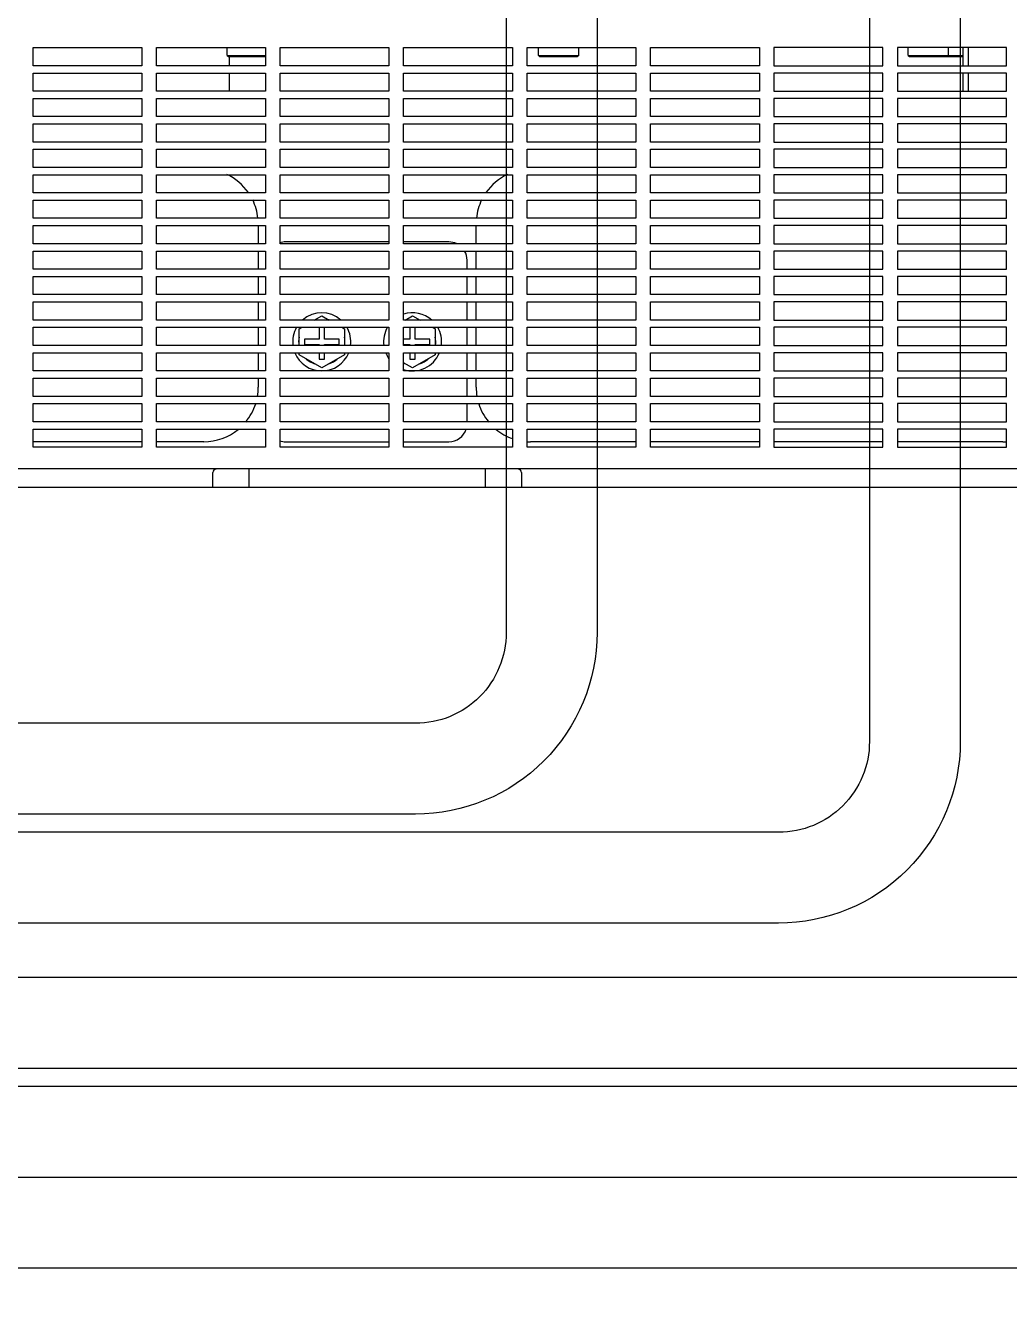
# Model space of a CAD drawing. Extents: x 61367 to 140945, y -1257 to 25588.
# Drawn here: x 91687.9 to 91958.7, y 13743.5 to 14098.4 of the extents above; entities that cross this region are included whole.
import ezdxf

# ---------------------------------------------------------------- set-up
doc = ezdxf.new("R2010")
doc.units = 0
doc.header["$MEASUREMENT"] = 0
doc.layers.get('0').update_dxf_attribs({"linetype": 'CONTINUOUS'})
for name, color, linetype in [('2401-00258-M8-20HWMC_0', 7, 'CONTINUOUS'), ('2403-00027_S-M6-0_0', 7, 'CONTINUOUS'), ('4212-88600-2_1_0', 7, 'CONTINUOUS'), ('4212-88600-2_2_0', 7, 'CONTINUOUS'), ('4215-06934_0', 7, 'CONTINUOUS'), ('4215-07850_1_0', 7, 'CONTINUOUS'), ('4215-07850_2_0', 7, 'CONTINUOUS')]:
    doc.layers.add(name, color=color, linetype=linetype)
doc.layers.add('THICK', color=7, linetype='CONTINUOUS', lineweight=0)

# ---------------------------------------------------------------- blocks, each defined once
blk = doc.blocks.new('RYHTHYT')
at = {"layer": '2401-00258-M8-20HWMC_0', "color": 7, "linetype": 'Continuous'}
for p, q in [((-33156.21, -69678.57), (-33155.51, -69678.16)), ((-33152.05, -69676.16), (-33149.99, -69674.97)), ((-33150.74, -69678.16), (-33150.74, -69681.41)), ((-33149.99, -69674.97), (-33147.93, -69676.16)), ((-33149.24, -69681.41), (-33149.24, -69678.16)), ((-33144.46, -69678.16), (-33143.76, -69678.57)), ((-33127.05, -69676.16), (-33124.99, -69674.97)), ((-33125.74, -69678.16), (-33125.74, -69681.41)), ((-33124.99, -69674.97), (-33122.93, -69676.16)), ((-33124.24, -69681.41), (-33124.24, -69678.16)), ((-33119.46, -69678.16), (-33118.76, -69678.57)), ((-33156.21, -69683.16), (-33156.21, -69678.57)), ((-33150.74, -69681.41), (-33154.74, -69681.41)), ((-33154.74, -69681.41), (-33154.74, -69682.91)), ((-33145.24, -69681.41), (-33149.24, -69681.41)), ((-33145.24, -69682.91), (-33145.24, -69681.41)), ((-33143.76, -69678.57), (-33143.76, -69683.16)), ((-33125.74, -69681.41), (-33127.49, -69681.41)), ((-33120.24, -69681.41), (-33124.24, -69681.41)), ((-33120.24, -69682.91), (-33120.24, -69681.41)), ((-33118.76, -69678.57), (-33118.76, -69683.16)), ((-33156.21, -69685.76), (-33156.21, -69685.16)), ((-33154.74, -69682.91), (-33150.74, -69682.91)), ((-33150.74, -69682.91), (-33150.74, -69683.16)), ((-33150.74, -69685.16), (-33150.74, -69686.91)), ((-33149.24, -69682.91), (-33145.24, -69682.91)), ((-33149.24, -69683.16), (-33149.24, -69682.91)), ((-33149.24, -69686.91), (-33149.24, -69685.16)), ((-33143.76, -69685.16), (-33143.76, -69685.76)), ((-33127.49, -69682.91), (-33125.74, -69682.91)), ((-33125.74, -69682.91), (-33125.74, -69683.16)), ((-33125.74, -69685.16), (-33125.74, -69686.91)), ((-33124.24, -69682.91), (-33120.24, -69682.91)), ((-33124.24, -69683.16), (-33124.24, -69682.91)), ((-33124.24, -69686.91), (-33124.24, -69685.16)), ((-33118.76, -69685.16), (-33118.76, -69685.76)), ((-33149.99, -69689.35), (-33156.21, -69685.76)), ((-33150.74, -69686.91), (-33149.24, -69686.91)), ((-33143.76, -69685.76), (-33149.99, -69689.35)), ((-33124.99, -69689.35), (-33127.49, -69687.91)), ((-33125.74, -69686.91), (-33124.24, -69686.91)), ((-33118.76, -69685.76), (-33124.99, -69689.35))]:
    blk.add_line(p, q, dxfattribs=at)
for centre, radius, start, end in [((-33149.99, -69682.16), 8, 48.6954, 131.3046), ((-33124.99, -69682.16), 8, 48.6954, 108.2348), ((-33149.99, -69682.16), 8, 149.9582, 187.1863), ((-33149.99, -69682.16), 6.37, 70.7029, 71.9647), ((-33149.99, -69682.16), 8, 352.8137, 30.0418), ((-33124.99, -69682.16), 8, 149.9582, 187.1863), ((-33124.99, -69682.16), 6.37, 70.7029, 71.9647), ((-33124.99, -69682.16), 8, 352.8137, 30.0418), ((-33149.99, -69682.16), 6.37, 168.0353, 189.0483), ((-33149.99, -69682.16), 6.37, 350.9517, 11.9647), ((-33124.99, -69682.16), 6.37, 350.9517, 11.9647), ((-33149.99, -69682.16), 8, 202.0565, 337.9435), ((-33124.99, -69682.16), 8, 202.0565, 215.4729), ((-33124.99, -69682.16), 8, 251.7652, 337.9435), ((-33149.99, -69682.16), 6.37, 228.0353, 251.9647), ((-33149.99, -69682.16), 6.37, 288.0353, 311.9647), ((-33124.99, -69682.16), 6.37, 246.8122, 251.9647), ((-33124.99, -69682.16), 6.37, 288.0353, 311.9647)]:
    blk.add_arc(centre, radius, start, end, dxfattribs=at)
at = {"layer": '2403-00027_S-M6-0_0', "color": 7, "linetype": 'Continuous'}
for p, q in [((-33176.01, -69603.36), (-33176.01, -69601.16)), ((-33176.01, -69603.36), (-33165.49, -69603.36)), ((-33176.01, -69603.36), (-33175.71, -69603.66)), ((-33090.31, -69603.36), (-33090.31, -69601.16)), ((-33090.31, -69603.36), (-33079.26, -69603.36)), ((-33090.31, -69603.36), (-33090.01, -69603.66)), ((-33079.26, -69603.36), (-33079.56, -69603.66)), ((-33079.26, -69603.36), (-33079.26, -69601.16)), ((-32988.51, -69603.36), (-32988.51, -69601.16)), ((-32988.51, -69603.36), (-32977.46, -69603.36)), ((-32988.51, -69603.36), (-32988.21, -69603.66)), ((-32977.46, -69603.36), (-32977.76, -69603.66)), ((-32977.46, -69603.36), (-32977.46, -69601.16)), ((-32977.46, -69603.36), (-32973.49, -69603.36)), ((-33175.71, -69603.66), (-33165.49, -69603.66)), ((-33090.01, -69603.66), (-33079.56, -69603.66)), ((-32988.21, -69603.66), (-32977.76, -69603.66)), ((-32977.76, -69603.66), (-32973.49, -69603.66))]:
    blk.add_line(p, q, dxfattribs=at)
at = {"layer": '4212-88600-2_1_0', "color": 7, "linetype": 'Continuous'}
for p, q in [((-33167.49, -69650.16), (-33167.49, -69655.16)), ((-33107.49, -69655.16), (-33107.49, -69650.16)), ((-33167.49, -69657.16), (-33167.49, -69662.16)), ((-33107.49, -69662.16), (-33107.49, -69657.16)), ((-33167.49, -69664.16), (-33167.49, -69669.16)), ((-33107.49, -69669.16), (-33107.49, -69664.16)), ((-33167.49, -69671.16), (-33167.49, -69676.16)), ((-33107.49, -69676.16), (-33107.49, -69671.16)), ((-33167.49, -69678.16), (-33167.49, -69683.16)), ((-33107.49, -69683.16), (-33107.49, -69678.16)), ((-33167.49, -69685.16), (-33167.49, -69690.16)), ((-33107.49, -69690.16), (-33107.49, -69685.16)), ((-33167.49, -69692.16), (-33167.49, -69694.66)), ((-33107.49, -69694.66), (-33107.49, -69692.16)), ((-33199.49, -69709.66), (-33229.49, -69709.66)), ((-33182.49, -69709.66), (-33195.49, -69709.66)), ((-33063.49, -69709.66), (-33092.49, -69709.66)), ((-33029.49, -69709.66), (-33059.49, -69709.66)), ((-32995.49, -69709.66), (-33025.49, -69709.66)), ((-32962.49, -69709.66), (-32991.49, -69709.66)), ((-33169.99, -69722.16), (-33169.99, -69717.16)), ((-33104.99, -69717.16), (-33104.99, -69722.16)), ((-33179.99, -69722.16), (-33179.99, -69718.16)), ((-33094.99, -69718.16), (-33094.99, -69722.16)), ((-33389.49, -69722.16), (-32665.49, -69722.16))]:
    blk.add_line(p, q, dxfattribs=at)
for centre, start, end in [((-33182.49, -69649.66), 34.815, 65.0889), ((-33092.49, -69649.66), 114.9111, 145.185), ((-33182.49, -69649.66), 5.8604, 25.8691), ((-33092.49, -69649.66), 154.1309, 174.1396), ((-33182.49, -69694.66), 350.2878, 0), ((-33092.49, -69694.66), 180, 189.7122), ((-33182.49, -69694.66), 320.3318, 342.4548), ((-33092.49, -69694.66), 197.5452, 219.6682), ((-33182.49, -69694.66), 270, 309.3884), ((-33092.49, -69694.66), 230.6116, 250.3797), ((-33092.49, -69694.66), 266.08, 270), ((-32962.49, -69694.66), 270, 273.92)]:
    blk.add_arc(centre, 15, start, end, dxfattribs=at)
for centre, start_param, end_param in [((-33178.99, -69718.16), 1.651081, 3.141593), ((-33095.99, -69718.16), 0, 1.490511)]:
    blk.add_ellipse(centre, major_axis=(1, 0), ratio=1, start_param=start_param, end_param=end_param, dxfattribs=at)
at = {"layer": '4212-88600-2_2_0', "color": 7, "linetype": 'Continuous'}
for p, q in [((-33131.49, -69654.66), (-33159.99, -69654.66)), ((-33114.99, -69654.66), (-33127.49, -69654.66)), ((-33109.99, -69662.16), (-33109.99, -69659.66)), ((-33109.99, -69669.16), (-33109.99, -69664.16)), ((-33109.99, -69676.16), (-33109.99, -69671.16)), ((-33109.99, -69683.16), (-33109.99, -69678.16)), ((-33109.99, -69690.16), (-33109.99, -69685.16)), ((-33109.99, -69697.16), (-33109.99, -69692.16)), ((-33109.99, -69704.16), (-33109.99, -69699.16)), ((-33159.99, -69709.66), (-33131.49, -69709.66)), ((-33127.49, -69709.66), (-33114.99, -69709.66))]:
    blk.add_line(p, q, dxfattribs=at)
for centre, start, end in [((-33159.99, -69659.66), 90, 107.5452), ((-33114.99, -69659.66), 65.0889, 90), ((-33114.99, -69659.66), 0, 30), ((-33114.99, -69704.66), 270, 342.4548), ((-33159.99, -69704.66), 252.4548, 270)]:
    blk.add_arc(centre, 5, start, end, dxfattribs=at)
at = {"layer": '4215-06934_0', "color": 7, "linetype": 'Continuous'}
for p, q in [((-33229.49, -69601.16), (-33199.49, -69601.16)), ((-33229.49, -69606.16), (-33229.49, -69601.16)), ((-33199.49, -69601.16), (-33199.49, -69606.16)), ((-33195.49, -69601.16), (-33165.49, -69601.16)), ((-33195.49, -69606.16), (-33195.49, -69601.16)), ((-33165.49, -69601.16), (-33165.49, -69606.16)), ((-33161.49, -69601.16), (-33131.49, -69601.16)), ((-33161.49, -69606.16), (-33161.49, -69601.16)), ((-33131.49, -69601.16), (-33131.49, -69606.16)), ((-33127.49, -69601.16), (-33097.49, -69601.16)), ((-33127.49, -69606.16), (-33127.49, -69601.16)), ((-33097.49, -69601.16), (-33097.49, -69606.16)), ((-33093.49, -69601.16), (-33063.49, -69601.16)), ((-33093.49, -69606.16), (-33093.49, -69601.16)), ((-33063.49, -69601.16), (-33063.49, -69606.16)), ((-33059.49, -69601.16), (-33029.49, -69601.16)), ((-33059.49, -69606.16), (-33059.49, -69601.16)), ((-33029.49, -69601.16), (-33029.49, -69606.16)), ((-32995.49, -69601.16), (-33025.49, -69601.16)), ((-33025.49, -69601.16), (-33025.49, -69606.16)), ((-32995.49, -69606.16), (-32995.49, -69601.16)), ((-32961.49, -69601.16), (-32991.49, -69601.16)), ((-32991.49, -69601.16), (-32991.49, -69606.16)), ((-32961.49, -69606.16), (-32961.49, -69601.16)), ((-33199.49, -69606.16), (-33229.49, -69606.16)), ((-33165.49, -69606.16), (-33195.49, -69606.16)), ((-33131.49, -69606.16), (-33161.49, -69606.16)), ((-33097.49, -69606.16), (-33127.49, -69606.16)), ((-33063.49, -69606.16), (-33093.49, -69606.16)), ((-33029.49, -69606.16), (-33059.49, -69606.16)), ((-33025.49, -69606.16), (-32995.49, -69606.16)), ((-32991.49, -69606.16), (-32961.49, -69606.16)), ((-33229.49, -69608.16), (-33199.49, -69608.16)), ((-33229.49, -69613.16), (-33229.49, -69608.16)), ((-33199.49, -69608.16), (-33199.49, -69613.16)), ((-33195.49, -69608.16), (-33165.49, -69608.16)), ((-33195.49, -69613.16), (-33195.49, -69608.16)), ((-33165.49, -69608.16), (-33165.49, -69613.16)), ((-33161.49, -69608.16), (-33131.49, -69608.16)), ((-33161.49, -69613.16), (-33161.49, -69608.16)), ((-33131.49, -69608.16), (-33131.49, -69613.16)), ((-33127.49, -69608.16), (-33097.49, -69608.16)), ((-33127.49, -69613.16), (-33127.49, -69608.16)), ((-33097.49, -69608.16), (-33097.49, -69613.16)), ((-33093.49, -69608.16), (-33063.49, -69608.16)), ((-33093.49, -69613.16), (-33093.49, -69608.16)), ((-33063.49, -69608.16), (-33063.49, -69613.16)), ((-33059.49, -69608.16), (-33029.49, -69608.16)), ((-33059.49, -69613.16), (-33059.49, -69608.16)), ((-33029.49, -69608.16), (-33029.49, -69613.16)), ((-32995.49, -69608.16), (-33025.49, -69608.16)), ((-33025.49, -69608.16), (-33025.49, -69613.16)), ((-32995.49, -69613.16), (-32995.49, -69608.16)), ((-32961.49, -69608.16), (-32991.49, -69608.16)), ((-32991.49, -69608.16), (-32991.49, -69613.16)), ((-32961.49, -69613.16), (-32961.49, -69608.16)), ((-33199.49, -69613.16), (-33229.49, -69613.16)), ((-33165.49, -69613.16), (-33195.49, -69613.16)), ((-33131.49, -69613.16), (-33161.49, -69613.16)), ((-33097.49, -69613.16), (-33127.49, -69613.16)), ((-33063.49, -69613.16), (-33093.49, -69613.16)), ((-33029.49, -69613.16), (-33059.49, -69613.16)), ((-33025.49, -69613.16), (-32995.49, -69613.16)), ((-32991.49, -69613.16), (-32961.49, -69613.16)), ((-33229.49, -69615.16), (-33199.49, -69615.16)), ((-33229.49, -69620.16), (-33229.49, -69615.16)), ((-33199.49, -69615.16), (-33199.49, -69620.16)), ((-33195.49, -69615.16), (-33165.49, -69615.16)), ((-33195.49, -69620.16), (-33195.49, -69615.16)), ((-33165.49, -69615.16), (-33165.49, -69620.16)), ((-33161.49, -69615.16), (-33131.49, -69615.16)), ((-33161.49, -69620.16), (-33161.49, -69615.16)), ((-33131.49, -69615.16), (-33131.49, -69620.16)), ((-33127.49, -69615.16), (-33097.49, -69615.16)), ((-33127.49, -69620.16), (-33127.49, -69615.16)), ((-33097.49, -69615.16), (-33097.49, -69620.16)), ((-33093.49, -69615.16), (-33063.49, -69615.16)), ((-33093.49, -69620.16), (-33093.49, -69615.16)), ((-33063.49, -69615.16), (-33063.49, -69620.16)), ((-33059.49, -69615.16), (-33029.49, -69615.16)), ((-33059.49, -69620.16), (-33059.49, -69615.16)), ((-33029.49, -69615.16), (-33029.49, -69620.16)), ((-32995.49, -69615.16), (-33025.49, -69615.16)), ((-33025.49, -69615.16), (-33025.49, -69620.16)), ((-32995.49, -69620.16), (-32995.49, -69615.16)), ((-32961.49, -69615.16), (-32991.49, -69615.16)), ((-32991.49, -69615.16), (-32991.49, -69620.16)), ((-32961.49, -69620.16), (-32961.49, -69615.16)), ((-33199.49, -69620.16), (-33229.49, -69620.16)), ((-33165.49, -69620.16), (-33195.49, -69620.16)), ((-33131.49, -69620.16), (-33161.49, -69620.16)), ((-33097.49, -69620.16), (-33127.49, -69620.16)), ((-33063.49, -69620.16), (-33093.49, -69620.16)), ((-33029.49, -69620.16), (-33059.49, -69620.16)), ((-33025.49, -69620.16), (-32995.49, -69620.16)), ((-32991.49, -69620.16), (-32961.49, -69620.16)), ((-33229.49, -69622.16), (-33199.49, -69622.16)), ((-33229.49, -69627.16), (-33229.49, -69622.16)), ((-33199.49, -69622.16), (-33199.49, -69627.16)), ((-33195.49, -69622.16), (-33165.49, -69622.16)), ((-33195.49, -69627.16), (-33195.49, -69622.16)), ((-33165.49, -69622.16), (-33165.49, -69627.16)), ((-33161.49, -69622.16), (-33131.49, -69622.16)), ((-33161.49, -69627.16), (-33161.49, -69622.16)), ((-33131.49, -69622.16), (-33131.49, -69627.16)), ((-33127.49, -69622.16), (-33097.49, -69622.16)), ((-33127.49, -69627.16), (-33127.49, -69622.16)), ((-33097.49, -69622.16), (-33097.49, -69627.16)), ((-33093.49, -69622.16), (-33063.49, -69622.16)), ((-33093.49, -69627.16), (-33093.49, -69622.16)), ((-33063.49, -69622.16), (-33063.49, -69627.16)), ((-33059.49, -69622.16), (-33029.49, -69622.16)), ((-33059.49, -69627.16), (-33059.49, -69622.16)), ((-33029.49, -69622.16), (-33029.49, -69627.16)), ((-32995.49, -69622.16), (-33025.49, -69622.16)), ((-33025.49, -69622.16), (-33025.49, -69627.16)), ((-32995.49, -69627.16), (-32995.49, -69622.16)), ((-32961.49, -69622.16), (-32991.49, -69622.16)), ((-32991.49, -69622.16), (-32991.49, -69627.16)), ((-32961.49, -69627.16), (-32961.49, -69622.16)), ((-33199.49, -69627.16), (-33229.49, -69627.16)), ((-33165.49, -69627.16), (-33195.49, -69627.16)), ((-33131.49, -69627.16), (-33161.49, -69627.16)), ((-33097.49, -69627.16), (-33127.49, -69627.16)), ((-33063.49, -69627.16), (-33093.49, -69627.16)), ((-33029.49, -69627.16), (-33059.49, -69627.16)), ((-33025.49, -69627.16), (-32995.49, -69627.16)), ((-32991.49, -69627.16), (-32961.49, -69627.16)), ((-33229.49, -69629.16), (-33199.49, -69629.16)), ((-33229.49, -69634.16), (-33229.49, -69629.16)), ((-33199.49, -69629.16), (-33199.49, -69634.16)), ((-33195.49, -69629.16), (-33165.49, -69629.16)), ((-33195.49, -69634.16), (-33195.49, -69629.16)), ((-33165.49, -69629.16), (-33165.49, -69634.16)), ((-33161.49, -69629.16), (-33131.49, -69629.16)), ((-33161.49, -69634.16), (-33161.49, -69629.16)), ((-33131.49, -69629.16), (-33131.49, -69634.16)), ((-33127.49, -69629.16), (-33097.49, -69629.16)), ((-33127.49, -69634.16), (-33127.49, -69629.16)), ((-33097.49, -69629.16), (-33097.49, -69634.16)), ((-33093.49, -69629.16), (-33063.49, -69629.16)), ((-33093.49, -69634.16), (-33093.49, -69629.16)), ((-33063.49, -69629.16), (-33063.49, -69634.16)), ((-33059.49, -69629.16), (-33029.49, -69629.16)), ((-33059.49, -69634.16), (-33059.49, -69629.16)), ((-33029.49, -69629.16), (-33029.49, -69634.16)), ((-32995.49, -69629.16), (-33025.49, -69629.16)), ((-33025.49, -69629.16), (-33025.49, -69634.16)), ((-32995.49, -69634.16), (-32995.49, -69629.16)), ((-32961.49, -69629.16), (-32991.49, -69629.16)), ((-32991.49, -69629.16), (-32991.49, -69634.16)), ((-32961.49, -69634.16), (-32961.49, -69629.16)), ((-33199.49, -69634.16), (-33229.49, -69634.16)), ((-33165.49, -69634.16), (-33195.49, -69634.16)), ((-33131.49, -69634.16), (-33161.49, -69634.16)), ((-33097.49, -69634.16), (-33127.49, -69634.16)), ((-33063.49, -69634.16), (-33093.49, -69634.16)), ((-33029.49, -69634.16), (-33059.49, -69634.16)), ((-33025.49, -69634.16), (-32995.49, -69634.16)), ((-32991.49, -69634.16), (-32961.49, -69634.16)), ((-33229.49, -69636.16), (-33199.49, -69636.16)), ((-33229.49, -69641.16), (-33229.49, -69636.16)), ((-33199.49, -69636.16), (-33199.49, -69641.16)), ((-33195.49, -69636.16), (-33165.49, -69636.16)), ((-33195.49, -69641.16), (-33195.49, -69636.16)), ((-33165.49, -69636.16), (-33165.49, -69641.16)), ((-33161.49, -69636.16), (-33131.49, -69636.16)), ((-33161.49, -69641.16), (-33161.49, -69636.16)), ((-33131.49, -69636.16), (-33131.49, -69641.16)), ((-33127.49, -69636.16), (-33097.49, -69636.16)), ((-33127.49, -69641.16), (-33127.49, -69636.16)), ((-33097.49, -69636.16), (-33097.49, -69641.16)), ((-33093.49, -69636.16), (-33063.49, -69636.16)), ((-33093.49, -69641.16), (-33093.49, -69636.16)), ((-33063.49, -69636.16), (-33063.49, -69641.16)), ((-33059.49, -69636.16), (-33029.49, -69636.16)), ((-33059.49, -69641.16), (-33059.49, -69636.16)), ((-33029.49, -69636.16), (-33029.49, -69641.16)), ((-32995.49, -69636.16), (-33025.49, -69636.16)), ((-33025.49, -69636.16), (-33025.49, -69641.16)), ((-32995.49, -69641.16), (-32995.49, -69636.16)), ((-32961.49, -69636.16), (-32991.49, -69636.16)), ((-32991.49, -69636.16), (-32991.49, -69641.16)), ((-32961.49, -69641.16), (-32961.49, -69636.16)), ((-33199.49, -69641.16), (-33229.49, -69641.16)), ((-33165.49, -69641.16), (-33195.49, -69641.16)), ((-33131.49, -69641.16), (-33161.49, -69641.16)), ((-33097.49, -69641.16), (-33127.49, -69641.16)), ((-33063.49, -69641.16), (-33093.49, -69641.16)), ((-33029.49, -69641.16), (-33059.49, -69641.16)), ((-33025.49, -69641.16), (-32995.49, -69641.16)), ((-32991.49, -69641.16), (-32961.49, -69641.16)), ((-33229.49, -69643.16), (-33199.49, -69643.16)), ((-33229.49, -69648.16), (-33229.49, -69643.16)), ((-33199.49, -69643.16), (-33199.49, -69648.16)), ((-33195.49, -69643.16), (-33165.49, -69643.16)), ((-33195.49, -69648.16), (-33195.49, -69643.16)), ((-33165.49, -69643.16), (-33165.49, -69648.16)), ((-33161.49, -69643.16), (-33131.49, -69643.16)), ((-33161.49, -69648.16), (-33161.49, -69643.16)), ((-33131.49, -69643.16), (-33131.49, -69648.16)), ((-33127.49, -69643.16), (-33097.49, -69643.16)), ((-33127.49, -69648.16), (-33127.49, -69643.16)), ((-33097.49, -69643.16), (-33097.49, -69648.16)), ((-33093.49, -69643.16), (-33063.49, -69643.16)), ((-33093.49, -69648.16), (-33093.49, -69643.16)), ((-33063.49, -69643.16), (-33063.49, -69648.16)), ((-33059.49, -69643.16), (-33029.49, -69643.16)), ((-33059.49, -69648.16), (-33059.49, -69643.16)), ((-33029.49, -69643.16), (-33029.49, -69648.16)), ((-32995.49, -69643.16), (-33025.49, -69643.16)), ((-33025.49, -69643.16), (-33025.49, -69648.16)), ((-32995.49, -69648.16), (-32995.49, -69643.16)), ((-32961.49, -69643.16), (-32991.49, -69643.16)), ((-32991.49, -69643.16), (-32991.49, -69648.16)), ((-32961.49, -69648.16), (-32961.49, -69643.16)), ((-33199.49, -69648.16), (-33229.49, -69648.16)), ((-33165.49, -69648.16), (-33195.49, -69648.16)), ((-33131.49, -69648.16), (-33161.49, -69648.16)), ((-33097.49, -69648.16), (-33127.49, -69648.16)), ((-33063.49, -69648.16), (-33093.49, -69648.16)), ((-33029.49, -69648.16), (-33059.49, -69648.16)), ((-33025.49, -69648.16), (-32995.49, -69648.16)), ((-32991.49, -69648.16), (-32961.49, -69648.16)), ((-33229.49, -69650.16), (-33199.49, -69650.16)), ((-33229.49, -69655.16), (-33229.49, -69650.16)), ((-33199.49, -69650.16), (-33199.49, -69655.16)), ((-33195.49, -69650.16), (-33165.49, -69650.16)), ((-33195.49, -69655.16), (-33195.49, -69650.16)), ((-33165.49, -69650.16), (-33165.49, -69655.16)), ((-33161.49, -69650.16), (-33131.49, -69650.16)), ((-33161.49, -69655.16), (-33161.49, -69650.16)), ((-33131.49, -69650.16), (-33131.49, -69655.16)), ((-33127.49, -69650.16), (-33097.49, -69650.16)), ((-33127.49, -69655.16), (-33127.49, -69650.16)), ((-33097.49, -69650.16), (-33097.49, -69655.16)), ((-33093.49, -69650.16), (-33063.49, -69650.16)), ((-33093.49, -69655.16), (-33093.49, -69650.16)), ((-33063.49, -69650.16), (-33063.49, -69655.16)), ((-33059.49, -69650.16), (-33029.49, -69650.16)), ((-33059.49, -69655.16), (-33059.49, -69650.16)), ((-33029.49, -69650.16), (-33029.49, -69655.16)), ((-32995.49, -69650.16), (-33025.49, -69650.16)), ((-33025.49, -69650.16), (-33025.49, -69655.16)), ((-32995.49, -69655.16), (-32995.49, -69650.16)), ((-32961.49, -69650.16), (-32991.49, -69650.16)), ((-32991.49, -69650.16), (-32991.49, -69655.16)), ((-32961.49, -69655.16), (-32961.49, -69650.16)), ((-33199.49, -69655.16), (-33229.49, -69655.16)), ((-33165.49, -69655.16), (-33195.49, -69655.16)), ((-33131.49, -69655.16), (-33161.49, -69655.16)), ((-33097.49, -69655.16), (-33127.49, -69655.16)), ((-33063.49, -69655.16), (-33093.49, -69655.16)), ((-33029.49, -69655.16), (-33059.49, -69655.16)), ((-33025.49, -69655.16), (-32995.49, -69655.16)), ((-32991.49, -69655.16), (-32961.49, -69655.16)), ((-33229.49, -69657.16), (-33199.49, -69657.16)), ((-33229.49, -69662.16), (-33229.49, -69657.16)), ((-33199.49, -69657.16), (-33199.49, -69662.16)), ((-33195.49, -69657.16), (-33165.49, -69657.16)), ((-33195.49, -69662.16), (-33195.49, -69657.16)), ((-33165.49, -69657.16), (-33165.49, -69662.16)), ((-33161.49, -69657.16), (-33131.49, -69657.16)), ((-33161.49, -69662.16), (-33161.49, -69657.16)), ((-33131.49, -69657.16), (-33131.49, -69662.16)), ((-33127.49, -69657.16), (-33097.49, -69657.16)), ((-33127.49, -69662.16), (-33127.49, -69657.16)), ((-33097.49, -69657.16), (-33097.49, -69662.16)), ((-33093.49, -69657.16), (-33063.49, -69657.16)), ((-33093.49, -69662.16), (-33093.49, -69657.16)), ((-33063.49, -69657.16), (-33063.49, -69662.16)), ((-33059.49, -69657.16), (-33029.49, -69657.16)), ((-33059.49, -69662.16), (-33059.49, -69657.16)), ((-33029.49, -69657.16), (-33029.49, -69662.16)), ((-32995.49, -69657.16), (-33025.49, -69657.16)), ((-33025.49, -69657.16), (-33025.49, -69662.16)), ((-32995.49, -69662.16), (-32995.49, -69657.16)), ((-32961.49, -69657.16), (-32991.49, -69657.16)), ((-32991.49, -69657.16), (-32991.49, -69662.16)), ((-32961.49, -69662.16), (-32961.49, -69657.16)), ((-33199.49, -69662.16), (-33229.49, -69662.16)), ((-33165.49, -69662.16), (-33195.49, -69662.16)), ((-33131.49, -69662.16), (-33161.49, -69662.16)), ((-33097.49, -69662.16), (-33127.49, -69662.16)), ((-33063.49, -69662.16), (-33093.49, -69662.16)), ((-33029.49, -69662.16), (-33059.49, -69662.16)), ((-33025.49, -69662.16), (-32995.49, -69662.16)), ((-32991.49, -69662.16), (-32961.49, -69662.16)), ((-33229.49, -69664.16), (-33199.49, -69664.16)), ((-33229.49, -69669.16), (-33229.49, -69664.16)), ((-33199.49, -69664.16), (-33199.49, -69669.16)), ((-33195.49, -69664.16), (-33165.49, -69664.16)), ((-33195.49, -69669.16), (-33195.49, -69664.16)), ((-33165.49, -69664.16), (-33165.49, -69669.16)), ((-33161.49, -69664.16), (-33131.49, -69664.16)), ((-33161.49, -69669.16), (-33161.49, -69664.16)), ((-33131.49, -69664.16), (-33131.49, -69669.16)), ((-33127.49, -69664.16), (-33097.49, -69664.16)), ((-33127.49, -69669.16), (-33127.49, -69664.16)), ((-33097.49, -69664.16), (-33097.49, -69669.16)), ((-33093.49, -69664.16), (-33063.49, -69664.16)), ((-33093.49, -69669.16), (-33093.49, -69664.16)), ((-33063.49, -69664.16), (-33063.49, -69669.16)), ((-33059.49, -69664.16), (-33029.49, -69664.16)), ((-33059.49, -69669.16), (-33059.49, -69664.16)), ((-33029.49, -69664.16), (-33029.49, -69669.16)), ((-32995.49, -69664.16), (-33025.49, -69664.16)), ((-33025.49, -69664.16), (-33025.49, -69669.16)), ((-32995.49, -69669.16), (-32995.49, -69664.16)), ((-32961.49, -69664.16), (-32991.49, -69664.16)), ((-32991.49, -69664.16), (-32991.49, -69669.16)), ((-32961.49, -69669.16), (-32961.49, -69664.16)), ((-33199.49, -69669.16), (-33229.49, -69669.16)), ((-33165.49, -69669.16), (-33195.49, -69669.16)), ((-33131.49, -69669.16), (-33161.49, -69669.16)), ((-33097.49, -69669.16), (-33127.49, -69669.16)), ((-33063.49, -69669.16), (-33093.49, -69669.16)), ((-33029.49, -69669.16), (-33059.49, -69669.16)), ((-33025.49, -69669.16), (-32995.49, -69669.16)), ((-32991.49, -69669.16), (-32961.49, -69669.16)), ((-33229.49, -69671.16), (-33199.49, -69671.16)), ((-33229.49, -69676.16), (-33229.49, -69671.16)), ((-33199.49, -69671.16), (-33199.49, -69676.16)), ((-33195.49, -69671.16), (-33165.49, -69671.16)), ((-33195.49, -69676.16), (-33195.49, -69671.16)), ((-33165.49, -69671.16), (-33165.49, -69676.16)), ((-33161.49, -69671.16), (-33131.49, -69671.16)), ((-33161.49, -69676.16), (-33161.49, -69671.16)), ((-33131.49, -69671.16), (-33131.49, -69676.16)), ((-33127.49, -69671.16), (-33097.49, -69671.16)), ((-33127.49, -69676.16), (-33127.49, -69671.16)), ((-33097.49, -69671.16), (-33097.49, -69676.16)), ((-33093.49, -69671.16), (-33063.49, -69671.16)), ((-33093.49, -69676.16), (-33093.49, -69671.16)), ((-33063.49, -69671.16), (-33063.49, -69676.16)), ((-33059.49, -69671.16), (-33029.49, -69671.16)), ((-33059.49, -69676.16), (-33059.49, -69671.16)), ((-33029.49, -69671.16), (-33029.49, -69676.16)), ((-32995.49, -69671.16), (-33025.49, -69671.16)), ((-33025.49, -69671.16), (-33025.49, -69676.16)), ((-32995.49, -69676.16), (-32995.49, -69671.16)), ((-32961.49, -69671.16), (-32991.49, -69671.16)), ((-32991.49, -69671.16), (-32991.49, -69676.16)), ((-32961.49, -69676.16), (-32961.49, -69671.16)), ((-33199.49, -69676.16), (-33229.49, -69676.16)), ((-33229.49, -69678.16), (-33199.49, -69678.16)), ((-33229.49, -69683.16), (-33229.49, -69678.16)), ((-33199.49, -69678.16), (-33199.49, -69683.16)), ((-33165.49, -69676.16), (-33195.49, -69676.16)), ((-33195.49, -69678.16), (-33165.49, -69678.16)), ((-33195.49, -69683.16), (-33195.49, -69678.16)), ((-33165.49, -69678.16), (-33165.49, -69683.16)), ((-33131.49, -69676.16), (-33161.49, -69676.16)), ((-33161.49, -69678.16), (-33131.49, -69678.16)), ((-33161.49, -69683.16), (-33161.49, -69678.16)), ((-33131.49, -69678.16), (-33131.49, -69683.16)), ((-33097.49, -69676.16), (-33127.49, -69676.16)), ((-33127.49, -69678.16), (-33097.49, -69678.16)), ((-33127.49, -69683.16), (-33127.49, -69678.16)), ((-33097.49, -69678.16), (-33097.49, -69683.16)), ((-33063.49, -69676.16), (-33093.49, -69676.16)), ((-33093.49, -69678.16), (-33063.49, -69678.16)), ((-33093.49, -69683.16), (-33093.49, -69678.16)), ((-33063.49, -69678.16), (-33063.49, -69683.16)), ((-33029.49, -69676.16), (-33059.49, -69676.16)), ((-33059.49, -69678.16), (-33029.49, -69678.16)), ((-33059.49, -69683.16), (-33059.49, -69678.16)), ((-33029.49, -69678.16), (-33029.49, -69683.16)), ((-33025.49, -69676.16), (-32995.49, -69676.16)), ((-32995.49, -69678.16), (-33025.49, -69678.16)), ((-33025.49, -69678.16), (-33025.49, -69683.16)), ((-32995.49, -69683.16), (-32995.49, -69678.16)), ((-32991.49, -69676.16), (-32961.49, -69676.16)), ((-32961.49, -69678.16), (-32991.49, -69678.16)), ((-32991.49, -69678.16), (-32991.49, -69683.16)), ((-32961.49, -69683.16), (-32961.49, -69678.16)), ((-33199.49, -69683.16), (-33229.49, -69683.16)), ((-33229.49, -69685.16), (-33199.49, -69685.16)), ((-33229.49, -69690.16), (-33229.49, -69685.16)), ((-33199.49, -69685.16), (-33199.49, -69690.16)), ((-33165.49, -69683.16), (-33195.49, -69683.16)), ((-33195.49, -69685.16), (-33165.49, -69685.16)), ((-33195.49, -69690.16), (-33195.49, -69685.16)), ((-33165.49, -69685.16), (-33165.49, -69690.16)), ((-33131.49, -69683.16), (-33161.49, -69683.16)), ((-33161.49, -69685.16), (-33131.49, -69685.16)), ((-33161.49, -69690.16), (-33161.49, -69685.16)), ((-33131.49, -69685.16), (-33131.49, -69690.16)), ((-33097.49, -69683.16), (-33127.49, -69683.16)), ((-33127.49, -69685.16), (-33097.49, -69685.16)), ((-33127.49, -69690.16), (-33127.49, -69685.16)), ((-33097.49, -69685.16), (-33097.49, -69690.16)), ((-33063.49, -69683.16), (-33093.49, -69683.16)), ((-33093.49, -69685.16), (-33063.49, -69685.16)), ((-33093.49, -69690.16), (-33093.49, -69685.16)), ((-33063.49, -69685.16), (-33063.49, -69690.16)), ((-33029.49, -69683.16), (-33059.49, -69683.16)), ((-33059.49, -69685.16), (-33029.49, -69685.16)), ((-33059.49, -69690.16), (-33059.49, -69685.16)), ((-33029.49, -69685.16), (-33029.49, -69690.16)), ((-33025.49, -69683.16), (-32995.49, -69683.16)), ((-32995.49, -69685.16), (-33025.49, -69685.16)), ((-33025.49, -69685.16), (-33025.49, -69690.16)), ((-32995.49, -69690.16), (-32995.49, -69685.16)), ((-32991.49, -69683.16), (-32961.49, -69683.16)), ((-32961.49, -69685.16), (-32991.49, -69685.16)), ((-32991.49, -69685.16), (-32991.49, -69690.16)), ((-32961.49, -69690.16), (-32961.49, -69685.16)), ((-33199.49, -69690.16), (-33229.49, -69690.16)), ((-33229.49, -69692.16), (-33199.49, -69692.16)), ((-33229.49, -69697.16), (-33229.49, -69692.16)), ((-33199.49, -69692.16), (-33199.49, -69697.16)), ((-33165.49, -69690.16), (-33195.49, -69690.16)), ((-33195.49, -69692.16), (-33165.49, -69692.16)), ((-33195.49, -69697.16), (-33195.49, -69692.16)), ((-33165.49, -69692.16), (-33165.49, -69697.16)), ((-33131.49, -69690.16), (-33161.49, -69690.16)), ((-33161.49, -69692.16), (-33131.49, -69692.16)), ((-33161.49, -69697.16), (-33161.49, -69692.16)), ((-33131.49, -69692.16), (-33131.49, -69697.16)), ((-33097.49, -69690.16), (-33127.49, -69690.16)), ((-33127.49, -69692.16), (-33097.49, -69692.16)), ((-33127.49, -69697.16), (-33127.49, -69692.16)), ((-33097.49, -69692.16), (-33097.49, -69697.16)), ((-33063.49, -69690.16), (-33093.49, -69690.16)), ((-33093.49, -69692.16), (-33063.49, -69692.16)), ((-33093.49, -69697.16), (-33093.49, -69692.16)), ((-33063.49, -69692.16), (-33063.49, -69697.16)), ((-33029.49, -69690.16), (-33059.49, -69690.16)), ((-33059.49, -69692.16), (-33029.49, -69692.16)), ((-33059.49, -69697.16), (-33059.49, -69692.16)), ((-33029.49, -69692.16), (-33029.49, -69697.16)), ((-33025.49, -69690.16), (-32995.49, -69690.16)), ((-32995.49, -69692.16), (-33025.49, -69692.16)), ((-33025.49, -69692.16), (-33025.49, -69697.16)), ((-32995.49, -69697.16), (-32995.49, -69692.16)), ((-32991.49, -69690.16), (-32961.49, -69690.16)), ((-32961.49, -69692.16), (-32991.49, -69692.16)), ((-32991.49, -69692.16), (-32991.49, -69697.16)), ((-32961.49, -69697.16), (-32961.49, -69692.16)), ((-33199.49, -69697.16), (-33229.49, -69697.16)), ((-33229.49, -69699.16), (-33199.49, -69699.16)), ((-33229.49, -69704.16), (-33229.49, -69699.16)), ((-33199.49, -69699.16), (-33199.49, -69704.16)), ((-33165.49, -69697.16), (-33195.49, -69697.16)), ((-33195.49, -69699.16), (-33165.49, -69699.16)), ((-33195.49, -69704.16), (-33195.49, -69699.16)), ((-33165.49, -69699.16), (-33165.49, -69704.16)), ((-33131.49, -69697.16), (-33161.49, -69697.16)), ((-33161.49, -69699.16), (-33131.49, -69699.16)), ((-33161.49, -69704.16), (-33161.49, -69699.16)), ((-33131.49, -69699.16), (-33131.49, -69704.16)), ((-33097.49, -69697.16), (-33127.49, -69697.16)), ((-33127.49, -69699.16), (-33097.49, -69699.16)), ((-33127.49, -69704.16), (-33127.49, -69699.16)), ((-33097.49, -69699.16), (-33097.49, -69704.16)), ((-33063.49, -69697.16), (-33093.49, -69697.16)), ((-33093.49, -69699.16), (-33063.49, -69699.16)), ((-33093.49, -69704.16), (-33093.49, -69699.16)), ((-33063.49, -69699.16), (-33063.49, -69704.16)), ((-33029.49, -69697.16), (-33059.49, -69697.16)), ((-33059.49, -69699.16), (-33029.49, -69699.16)), ((-33059.49, -69704.16), (-33059.49, -69699.16)), ((-33029.49, -69699.16), (-33029.49, -69704.16)), ((-33025.49, -69697.16), (-32995.49, -69697.16)), ((-32995.49, -69699.16), (-33025.49, -69699.16)), ((-33025.49, -69699.16), (-33025.49, -69704.16)), ((-32995.49, -69704.16), (-32995.49, -69699.16)), ((-32991.49, -69697.16), (-32961.49, -69697.16)), ((-32961.49, -69699.16), (-32991.49, -69699.16)), ((-32991.49, -69699.16), (-32991.49, -69704.16)), ((-32961.49, -69704.16), (-32961.49, -69699.16)), ((-33199.49, -69704.16), (-33229.49, -69704.16)), ((-33229.49, -69706.16), (-33199.49, -69706.16)), ((-33229.49, -69711.16), (-33229.49, -69706.16)), ((-33199.49, -69706.16), (-33199.49, -69711.16)), ((-33165.49, -69704.16), (-33195.49, -69704.16)), ((-33195.49, -69706.16), (-33165.49, -69706.16)), ((-33195.49, -69711.16), (-33195.49, -69706.16)), ((-33165.49, -69706.16), (-33165.49, -69711.16)), ((-33131.49, -69704.16), (-33161.49, -69704.16)), ((-33161.49, -69706.16), (-33131.49, -69706.16)), ((-33161.49, -69711.16), (-33161.49, -69706.16)), ((-33131.49, -69706.16), (-33131.49, -69711.16)), ((-33097.49, -69704.16), (-33127.49, -69704.16)), ((-33127.49, -69706.16), (-33097.49, -69706.16)), ((-33127.49, -69711.16), (-33127.49, -69706.16)), ((-33097.49, -69706.16), (-33097.49, -69711.16)), ((-33063.49, -69704.16), (-33093.49, -69704.16)), ((-33093.49, -69706.16), (-33063.49, -69706.16)), ((-33093.49, -69711.16), (-33093.49, -69706.16)), ((-33063.49, -69706.16), (-33063.49, -69711.16)), ((-33029.49, -69704.16), (-33059.49, -69704.16)), ((-33059.49, -69706.16), (-33029.49, -69706.16)), ((-33059.49, -69711.16), (-33059.49, -69706.16)), ((-33029.49, -69706.16), (-33029.49, -69711.16)), ((-33025.49, -69704.16), (-32995.49, -69704.16)), ((-32995.49, -69706.16), (-33025.49, -69706.16)), ((-33025.49, -69706.16), (-33025.49, -69711.16)), ((-32995.49, -69711.16), (-32995.49, -69706.16)), ((-32991.49, -69704.16), (-32961.49, -69704.16)), ((-32961.49, -69706.16), (-32991.49, -69706.16)), ((-32991.49, -69706.16), (-32991.49, -69711.16)), ((-32961.49, -69711.16), (-32961.49, -69706.16)), ((-33199.49, -69711.16), (-33229.49, -69711.16)), ((-33165.49, -69711.16), (-33195.49, -69711.16)), ((-33131.49, -69711.16), (-33161.49, -69711.16)), ((-33097.49, -69711.16), (-33127.49, -69711.16)), ((-33063.49, -69711.16), (-33093.49, -69711.16)), ((-33029.49, -69711.16), (-33059.49, -69711.16)), ((-33025.49, -69711.16), (-32995.49, -69711.16)), ((-32991.49, -69711.16), (-32961.49, -69711.16)), ((-32607.49, -69717.16), (-33447.49, -69717.16))]:
    blk.add_line(p, q, dxfattribs=at)
at = {"layer": '4215-07850_1_0', "color": 7, "linetype": 'Continuous'}
for p, q in [((-32973.49, -69601.16), (-32973.49, -69606.16)), ((-32971.99, -69601.16), (-32971.99, -69606.16)), ((-32973.49, -69608.16), (-32973.49, -69613.16)), ((-32971.99, -69608.16), (-32971.99, -69613.16))]:
    blk.add_line(p, q, dxfattribs=at)
at = {"layer": '4215-07850_2_0', "color": 7, "linetype": 'Continuous'}
for p, q in [((-33175.49, -69603.66), (-33175.49, -69606.16)), ((-33175.49, -69608.16), (-33175.49, -69613.16))]:
    blk.add_line(p, q, dxfattribs=at)

msp = doc.modelspace()

# ---------------------------------------------------------------- linework, layer by layer
at = {"color": 2}
for points in [[(92811.692, 14371.442), (92811.692, 13831.442, -0.4142136), (92761.692, 13781.442), (91064.952, 13781.442, -0.4142136), (91014.952, 13831.442), (91014.952, 14463.439)], [(93696.692, 14371.442), (93696.692, 13831.442, -0.4142136), (93646.692, 13781.442), (91064.952, 13781.442, -0.4142136), (91014.952, 13831.442), (91014.952, 14463.439)], [(92786.692, 14371.442), (92786.692, 13831.442, -0.4142136), (92761.692, 13806.442), (91064.952, 13806.442, -0.4142136), (91039.952, 13831.442), (91039.952, 14463.439)], [(93671.692, 14371.442), (93671.692, 13831.442, -0.4142136), (93646.692, 13806.442), (91064.952, 13806.442, -0.4142136), (91039.952, 13831.442), (91039.952, 14463.439)], [(92743.692, 14371.442), (92743.692, 13861.442, -0.4142136), (92693.692, 13811.442), (91097.952, 13811.442, -0.4142136), (91047.952, 13861.442), (91047.952, 14463.439)], [(93628.692, 14371.442), (93628.692, 13861.442, -0.4142136), (93578.692, 13811.442), (91097.952, 13811.442, -0.4142136), (91047.952, 13861.442), (91047.952, 14463.439)], [(92718.692, 14371.442), (92718.692, 13861.442, -0.4142136), (92693.692, 13836.442), (91097.952, 13836.442, -0.4142136), (91072.952, 13861.442), (91072.952, 14463.439)], [(93603.692, 14371.442), (93603.692, 13861.442, -0.4142136), (93578.692, 13836.442), (91097.952, 13836.442, -0.4142136), (91072.952, 13861.442), (91072.952, 14463.439)], [(94581.692, 14371.442), (94581.692, 13831.442, -0.4142136), (94531.692, 13781.442), (91169.952, 13781.442, -0.4142136), (91119.952, 13831.442), (91119.952, 14463.439)], [(94556.692, 14371.442), (94556.692, 13831.442, -0.4142136), (94531.692, 13806.442), (91169.952, 13806.442, -0.4142136), (91144.952, 13831.442), (91144.952, 14463.439)], [(94513.692, 14371.442), (94513.692, 13861.442, -0.4142136), (94463.692, 13811.442), (91202.952, 13811.442, -0.4142136), (91152.952, 13861.442), (91152.952, 14463.439)], [(94488.692, 14371.442), (94488.692, 13861.442, -0.4142136), (94463.692, 13836.442), (91202.952, 13836.442, -0.4142136), (91177.952, 13861.442), (91177.952, 14463.439)], [(91945.192, 14372.438), (91945.192, 13901.442, -0.4142136), (91895.192, 13851.442), (91286.952, 13851.442, -0.4142136), (91236.952, 13901.442), (91236.952, 14463.439)], [(91920.192, 14372.438), (91920.192, 13901.442, -0.4142136), (91895.192, 13876.442), (91286.952, 13876.442, -0.4142136), (91261.952, 13901.442), (91261.952, 14463.439)], [(91845.192, 14372.438), (91845.192, 13931.442, -0.4142136), (91795.192, 13881.442), (91319.952, 13881.442, -0.4142136), (91269.952, 13931.442), (91269.952, 14463.439)], [(91820.192, 14372.438), (91820.192, 13931.442, -0.4142136), (91795.192, 13906.442), (91319.952, 13906.442, -0.4142136), (91294.952, 13931.442), (91294.952, 14463.439)]]:
    msp.add_lwpolyline(points, format="xyb", dxfattribs=at)
at = {"color": 5}
msp.add_lwpolyline([(94961.912, 13756.442), (91476.912, 13756.442), (91476.912, 13971.442), (94961.912, 13971.442)], close=True, dxfattribs=at)
at = {"layer": 'THICK', "lineweight": -3}
msp.add_lwpolyline([(85356.915, 13756.442), (85356.915, 13611.442), (85380.915, 13611.442), (85380.915, 13506.442), (97216.915, 13506.442), (97216.915, 13611.442), (97240.915, 13611.442), (97240.915, 13756.442)], close=True, dxfattribs=at)

# ---------------------------------------------------------------- block references
at = {"lineweight": -3}
msp.add_blockref('RYHTHYT', (124919.399, 83693.606), dxfattribs=at)

doc.saveas('drawing.dxf')
